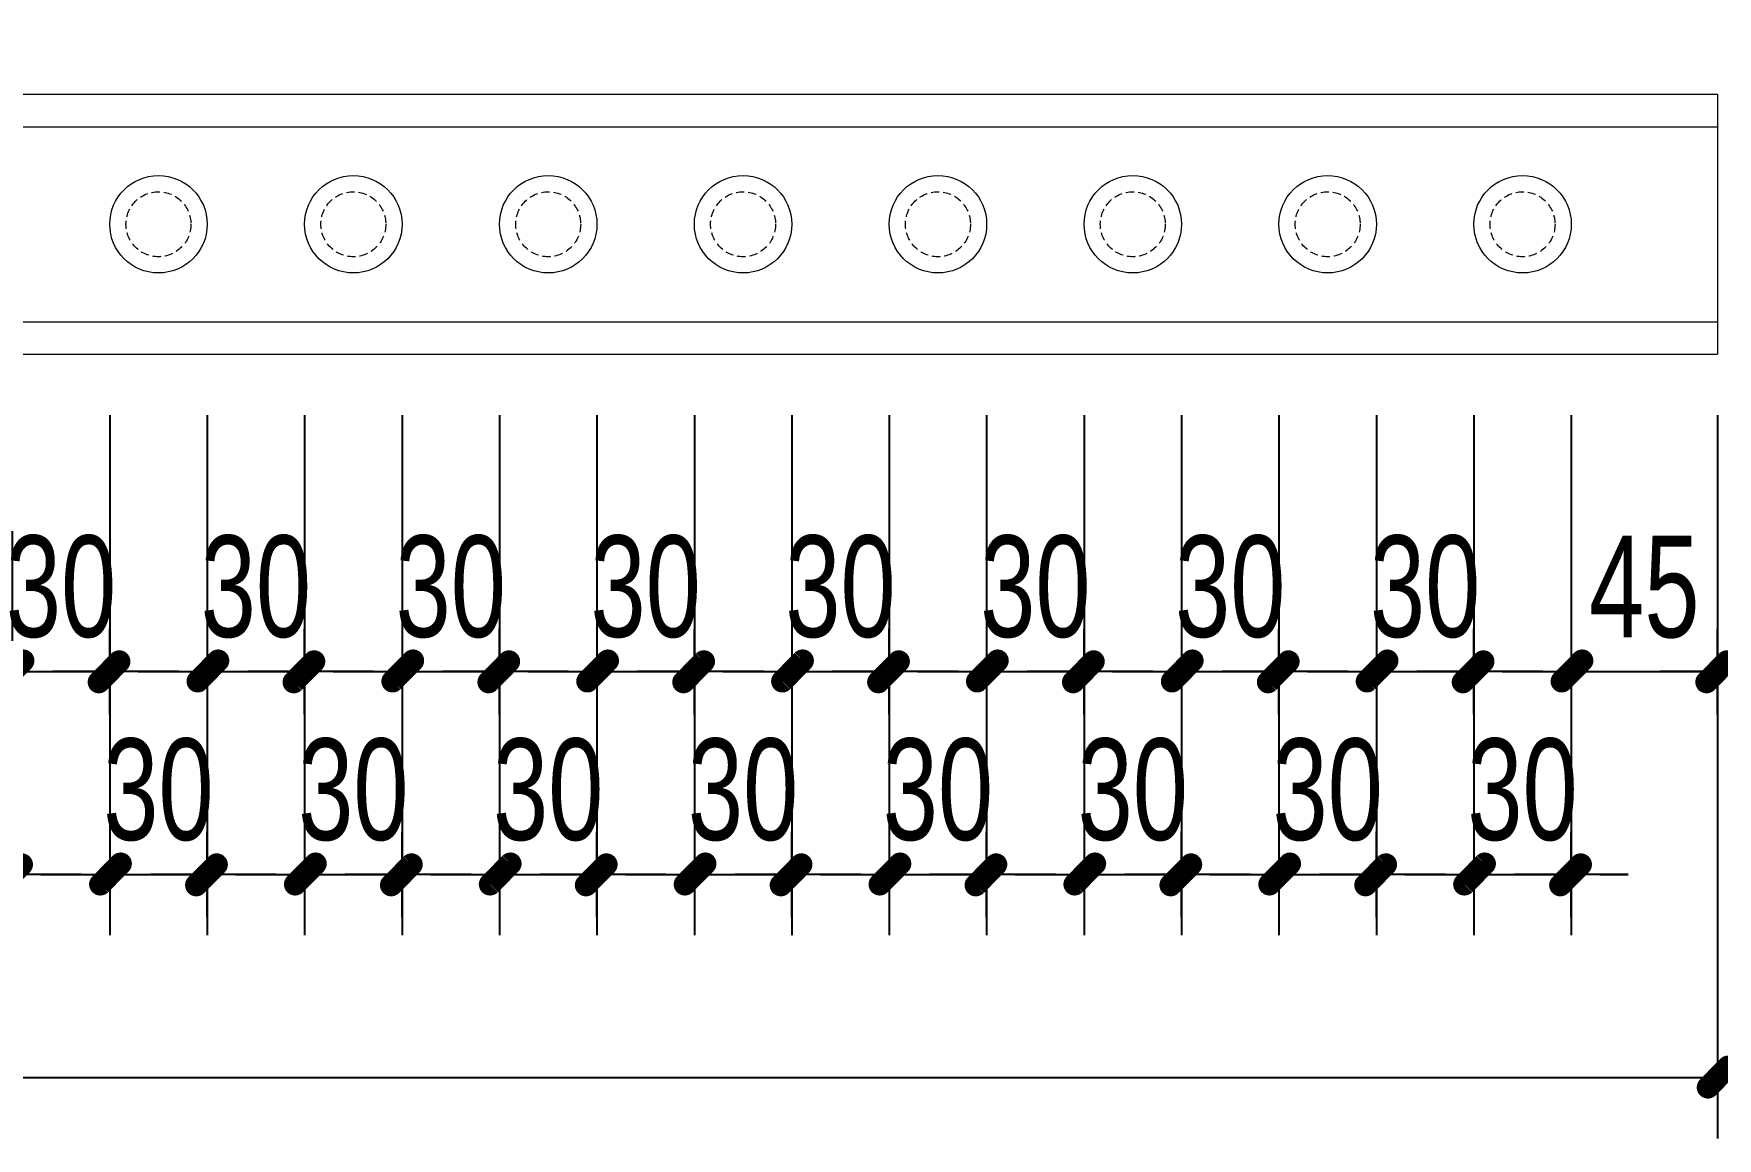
# Model space of a CAD drawing. Header units: inches. Extents: x 88947 to 296847, y 35049 to 161062.
# Drawn here: x 217125 to 218162, y 69585 to 70265 of the extents above; entities that cross this region are included whole.
import ezdxf

# ---------------------------------------------------------------- set-up
doc = ezdxf.new("R2010")
doc.units = ezdxf.units.IN
doc.header["$MEASUREMENT"] = 0
doc.header["$PDMODE"] = 1
doc.linetypes.add('HIDDEN', pattern=[0.375, 0.25, -0.125])
for name, color, linetype, lineweight in [('A-Dims', 145, 'Continuous', 25), ('DIM', 7, 'Continuous', 25), ('THAY', 3, 'Continuous', 18)]:
    doc.layers.add(name, color=color, linetype=linetype, lineweight=lineweight)
doc.styles.add('VNI-HELVE-CONDENSE', font='VNARIAL.TTF', dxfattribs={"width": 0.7})
doc.dimstyles.new('TAS-25', dxfattribs={"dimscale": 25, "dimtxt": 2.5, "dimasz": 0.7, "dimexe": 1.5, "dimexo": 1.5, "dimgap": 0.8, "dimtad": 1, "dimdec": 0, "dimlfac": 0.5, "dimzin": 3, "dimdsep": 46, "dimtxsty": 'VNI-HELVE-CONDENSE', "dimblk": 'TICK', "dimcen": 2.5, "dimclrt": 71, "dimazin": 2, "dimtfac": 0.75, "dimtdec": 0, "dimtix": 1, "dimtmove": 2, "dimatfit": 2, "dimldrblk": 'TICK123', "dimfxl": 1.5, "dimtolj": 1, "dimtzin": 0, "dimarcsym": 0})

# ---------------------------------------------------------------- blocks, each defined once
blk = doc.blocks.new('TICK')
at = {"layer": 'A-Dims', "color": 1}
for p, q in [((0, 1.5), (0, -1.5)), ((-2, 0), (2, 0))]:
    blk.add_line(p, q, dxfattribs=at)
at = {"layer": 'A-Dims', "color": 1, "const_width": 0.788}
blk.add_lwpolyline([(-0.334, -0.349), (0.383, 0.378)], dxfattribs=at)
at = {"layer": 'A-Dims', "color": 1, "const_width": 0.394}
for points in [[(0.244, 0.517, -0.414214), (0.523, 0.517, -1)], [(0.523, 0.517, -0.414214), (0.523, 0.238, -1)], [(-0.473, -0.21, 0.414214), (-0.473, -0.488, 1)], [(-0.473, -0.488, 0.414214), (-0.195, -0.488, 1)]]:
    blk.add_lwpolyline(points, format="xyb", dxfattribs=at)
blk = doc.blocks.new('*D1991')
at = {"layer": 'Defpoints', "color": 0}
for p in [(217051.8, 70067.6), (217111.8, 70067.6), (217111.8, 69747.3)]:
    blk.add_point(p, dxfattribs=at)
at = {"layer": 'DIM', "color": 0, "lineweight": -2}
for p, q in [((217051.8, 70030.1), (217051.8, 69709.8)), ((217111.8, 70030.1), (217111.8, 69709.8)), ((217034.3, 69747.3), (217016.8, 69747.3)), ((217051.8, 69747.3), (217111.8, 69747.3)), ((217129.3, 69747.3), (217146.8, 69747.3))]:
    blk.add_line(p, q, dxfattribs=at)
at = {"layer": 'DIM', "color": 0, "lineweight": -2, "xscale": 17.5, "yscale": 17.5, "zscale": 17.5}
blk.add_blockref('TICK', (217051.8, 69747.3), dxfattribs=at)
at = {"layer": 'DIM', "color": 0, "lineweight": -2, "xscale": 17.5, "yscale": 17.5, "zscale": 17.5, "rotation": 180}
blk.add_blockref('TICK', (217111.8, 69747.3), dxfattribs=at)
at = {"layer": 'DIM', "color": 71, "insert": (217081.8, 69799.3), "char_height": 62.5, "attachment_point": 5, "style": 'VNI-HELVE-CONDENSE'}
blk.add_mtext('\\A1;30', dxfattribs=at)
blk = doc.blocks.new('TICK123')
at = {"layer": 'A-Dims', "color": 1}
blk.add_lwpolyline([(0.046, 0, 0, 0.84, 0), (-2.111, 0, 8.4, 8.4, 0)], format="xyseb", dxfattribs=at)
blk = doc.blocks.new('*D1992')
at = {"layer": 'Defpoints', "color": 0}
for p in [(217111.8, 70067.6), (217171.8, 70067.6), (217171.8, 69872.3)]:
    blk.add_point(p, dxfattribs=at)
at = {"layer": 'DIM', "color": 0, "lineweight": -2}
for p, q in [((217111.8, 70030.1), (217111.8, 69834.8)), ((217171.8, 70030.1), (217171.8, 69834.8)), ((217094.3, 69872.3), (217076.8, 69872.3)), ((217111.8, 69872.3), (217171.8, 69872.3)), ((217189.3, 69872.3), (217206.8, 69872.3))]:
    blk.add_line(p, q, dxfattribs=at)
at = {"layer": 'DIM', "color": 0, "lineweight": -2, "xscale": 17.5, "yscale": 17.5, "zscale": 17.5}
blk.add_blockref('TICK', (217111.8, 69872.3), dxfattribs=at)
at = {"layer": 'DIM', "color": 0, "lineweight": -2, "xscale": 17.5, "yscale": 17.5, "zscale": 17.5, "rotation": 180}
blk.add_blockref('TICK', (217171.8, 69872.3), dxfattribs=at)
at = {"layer": 'DIM', "color": 71, "insert": (217141.8, 69924.3), "char_height": 62.5, "attachment_point": 5, "style": 'VNI-HELVE-CONDENSE'}
blk.add_mtext('\\A1;30', dxfattribs=at)
blk = doc.blocks.new('*D1993')
at = {"layer": 'Defpoints', "color": 0}
for p in [(217171.8, 70067.6), (217231.8, 70067.6), (217231.8, 69747.3)]:
    blk.add_point(p, dxfattribs=at)
at = {"layer": 'DIM', "color": 0, "lineweight": -2}
for p, q in [((217171.8, 70030.1), (217171.8, 69709.8)), ((217231.8, 70030.1), (217231.8, 69709.8)), ((217154.3, 69747.3), (217136.8, 69747.3)), ((217171.8, 69747.3), (217231.8, 69747.3)), ((217249.3, 69747.3), (217266.8, 69747.3))]:
    blk.add_line(p, q, dxfattribs=at)
at = {"layer": 'DIM', "color": 0, "lineweight": -2, "xscale": 17.5, "yscale": 17.5, "zscale": 17.5}
blk.add_blockref('TICK', (217171.8, 69747.3), dxfattribs=at)
at = {"layer": 'DIM', "color": 0, "lineweight": -2, "xscale": 17.5, "yscale": 17.5, "zscale": 17.5, "rotation": 180}
blk.add_blockref('TICK', (217231.8, 69747.3), dxfattribs=at)
at = {"layer": 'DIM', "color": 71, "insert": (217201.8, 69799.3), "char_height": 62.5, "attachment_point": 5, "style": 'VNI-HELVE-CONDENSE'}
blk.add_mtext('\\A1;30', dxfattribs=at)
blk = doc.blocks.new('*D1994')
at = {"layer": 'Defpoints', "color": 0}
for p in [(217231.8, 70067.6), (217291.8, 70067.6), (217291.8, 69872.3)]:
    blk.add_point(p, dxfattribs=at)
at = {"layer": 'DIM', "color": 0, "lineweight": -2}
for p, q in [((217231.8, 70030.1), (217231.8, 69834.8)), ((217291.8, 70030.1), (217291.8, 69834.8)), ((217214.3, 69872.3), (217196.8, 69872.3)), ((217231.8, 69872.3), (217291.8, 69872.3)), ((217309.3, 69872.3), (217326.8, 69872.3))]:
    blk.add_line(p, q, dxfattribs=at)
at = {"layer": 'DIM', "color": 0, "lineweight": -2, "xscale": 17.5, "yscale": 17.5, "zscale": 17.5}
blk.add_blockref('TICK', (217231.8, 69872.3), dxfattribs=at)
at = {"layer": 'DIM', "color": 0, "lineweight": -2, "xscale": 17.5, "yscale": 17.5, "zscale": 17.5, "rotation": 180}
blk.add_blockref('TICK', (217291.8, 69872.3), dxfattribs=at)
at = {"layer": 'DIM', "color": 71, "insert": (217261.8, 69924.3), "char_height": 62.5, "attachment_point": 5, "style": 'VNI-HELVE-CONDENSE'}
blk.add_mtext('\\A1;30', dxfattribs=at)
blk = doc.blocks.new('*D1995')
at = {"layer": 'Defpoints', "color": 0}
for p in [(217291.8, 70067.6), (217351.8, 70067.6), (217351.8, 69747.3)]:
    blk.add_point(p, dxfattribs=at)
at = {"layer": 'DIM', "color": 0, "lineweight": -2}
for p, q in [((217291.8, 70030.1), (217291.8, 69709.8)), ((217351.8, 70030.1), (217351.8, 69709.8)), ((217274.3, 69747.3), (217256.8, 69747.3)), ((217291.8, 69747.3), (217351.8, 69747.3)), ((217369.3, 69747.3), (217386.8, 69747.3))]:
    blk.add_line(p, q, dxfattribs=at)
at = {"layer": 'DIM', "color": 0, "lineweight": -2, "xscale": 17.5, "yscale": 17.5, "zscale": 17.5}
blk.add_blockref('TICK', (217291.8, 69747.3), dxfattribs=at)
at = {"layer": 'DIM', "color": 0, "lineweight": -2, "xscale": 17.5, "yscale": 17.5, "zscale": 17.5, "rotation": 180}
blk.add_blockref('TICK', (217351.8, 69747.3), dxfattribs=at)
at = {"layer": 'DIM', "color": 71, "insert": (217321.8, 69799.3), "char_height": 62.5, "attachment_point": 5, "style": 'VNI-HELVE-CONDENSE'}
blk.add_mtext('\\A1;30', dxfattribs=at)
blk = doc.blocks.new('*D1996')
at = {"layer": 'Defpoints', "color": 0}
for p in [(217351.8, 70067.6), (217411.8, 70067.6), (217411.8, 69872.3)]:
    blk.add_point(p, dxfattribs=at)
at = {"layer": 'DIM', "color": 0, "lineweight": -2}
for p, q in [((217351.8, 70030.1), (217351.8, 69834.8)), ((217411.8, 70030.1), (217411.8, 69834.8)), ((217334.3, 69872.3), (217316.8, 69872.3)), ((217351.8, 69872.3), (217411.8, 69872.3)), ((217429.3, 69872.3), (217446.8, 69872.3))]:
    blk.add_line(p, q, dxfattribs=at)
at = {"layer": 'DIM', "color": 0, "lineweight": -2, "xscale": 17.5, "yscale": 17.5, "zscale": 17.5}
blk.add_blockref('TICK', (217351.8, 69872.3), dxfattribs=at)
at = {"layer": 'DIM', "color": 0, "lineweight": -2, "xscale": 17.5, "yscale": 17.5, "zscale": 17.5, "rotation": 180}
blk.add_blockref('TICK', (217411.8, 69872.3), dxfattribs=at)
at = {"layer": 'DIM', "color": 71, "insert": (217381.8, 69924.3), "char_height": 62.5, "attachment_point": 5, "style": 'VNI-HELVE-CONDENSE'}
blk.add_mtext('\\A1;30', dxfattribs=at)
blk = doc.blocks.new('*D1997')
at = {"layer": 'Defpoints', "color": 0}
for p in [(217411.8, 70067.6), (217471.8, 70067.6), (217471.8, 69747.3)]:
    blk.add_point(p, dxfattribs=at)
at = {"layer": 'DIM', "color": 0, "lineweight": -2}
for p, q in [((217411.8, 70030.1), (217411.8, 69709.8)), ((217471.8, 70030.1), (217471.8, 69709.8)), ((217394.3, 69747.3), (217376.8, 69747.3)), ((217411.8, 69747.3), (217471.8, 69747.3)), ((217489.3, 69747.3), (217506.8, 69747.3))]:
    blk.add_line(p, q, dxfattribs=at)
at = {"layer": 'DIM', "color": 0, "lineweight": -2, "xscale": 17.5, "yscale": 17.5, "zscale": 17.5}
blk.add_blockref('TICK', (217411.8, 69747.3), dxfattribs=at)
at = {"layer": 'DIM', "color": 0, "lineweight": -2, "xscale": 17.5, "yscale": 17.5, "zscale": 17.5, "rotation": 180}
blk.add_blockref('TICK', (217471.8, 69747.3), dxfattribs=at)
at = {"layer": 'DIM', "color": 71, "insert": (217441.8, 69799.3), "char_height": 62.5, "attachment_point": 5, "style": 'VNI-HELVE-CONDENSE'}
blk.add_mtext('\\A1;30', dxfattribs=at)
blk = doc.blocks.new('*D1998')
at = {"layer": 'Defpoints', "color": 0}
for p in [(217471.8, 70067.6), (217531.8, 70067.6), (217531.8, 69872.3)]:
    blk.add_point(p, dxfattribs=at)
at = {"layer": 'DIM', "color": 0, "lineweight": -2}
for p, q in [((217471.8, 70030.1), (217471.8, 69834.8)), ((217531.8, 70030.1), (217531.8, 69834.8)), ((217454.3, 69872.3), (217436.8, 69872.3)), ((217471.8, 69872.3), (217531.8, 69872.3)), ((217549.3, 69872.3), (217566.8, 69872.3))]:
    blk.add_line(p, q, dxfattribs=at)
at = {"layer": 'DIM', "color": 0, "lineweight": -2, "xscale": 17.5, "yscale": 17.5, "zscale": 17.5}
blk.add_blockref('TICK', (217471.8, 69872.3), dxfattribs=at)
at = {"layer": 'DIM', "color": 0, "lineweight": -2, "xscale": 17.5, "yscale": 17.5, "zscale": 17.5, "rotation": 180}
blk.add_blockref('TICK', (217531.8, 69872.3), dxfattribs=at)
at = {"layer": 'DIM', "color": 71, "insert": (217501.8, 69924.3), "char_height": 62.5, "attachment_point": 5, "style": 'VNI-HELVE-CONDENSE'}
blk.add_mtext('\\A1;30', dxfattribs=at)
blk = doc.blocks.new('*D1999')
at = {"layer": 'Defpoints', "color": 0}
for p in [(217531.8, 70067.6), (217591.8, 70067.6), (217591.8, 69747.3)]:
    blk.add_point(p, dxfattribs=at)
at = {"layer": 'DIM', "color": 0, "lineweight": -2}
for p, q in [((217531.8, 70030.1), (217531.8, 69709.8)), ((217591.8, 70030.1), (217591.8, 69709.8)), ((217514.3, 69747.3), (217496.8, 69747.3)), ((217531.8, 69747.3), (217591.8, 69747.3)), ((217609.3, 69747.3), (217626.8, 69747.3))]:
    blk.add_line(p, q, dxfattribs=at)
at = {"layer": 'DIM', "color": 0, "lineweight": -2, "xscale": 17.5, "yscale": 17.5, "zscale": 17.5}
blk.add_blockref('TICK', (217531.8, 69747.3), dxfattribs=at)
at = {"layer": 'DIM', "color": 0, "lineweight": -2, "xscale": 17.5, "yscale": 17.5, "zscale": 17.5, "rotation": 180}
blk.add_blockref('TICK', (217591.8, 69747.3), dxfattribs=at)
at = {"layer": 'DIM', "color": 71, "insert": (217561.8, 69799.3), "char_height": 62.5, "attachment_point": 5, "style": 'VNI-HELVE-CONDENSE'}
blk.add_mtext('\\A1;30', dxfattribs=at)
blk = doc.blocks.new('*D2000')
at = {"layer": 'Defpoints', "color": 0}
for p in [(217591.8, 70067.6), (217651.8, 70067.6), (217651.8, 69872.3)]:
    blk.add_point(p, dxfattribs=at)
at = {"layer": 'DIM', "color": 0, "lineweight": -2}
for p, q in [((217591.8, 70030.1), (217591.8, 69834.8)), ((217651.8, 70030.1), (217651.8, 69834.8)), ((217574.3, 69872.3), (217556.8, 69872.3)), ((217591.8, 69872.3), (217651.8, 69872.3)), ((217669.3, 69872.3), (217686.8, 69872.3))]:
    blk.add_line(p, q, dxfattribs=at)
at = {"layer": 'DIM', "color": 0, "lineweight": -2, "xscale": 17.5, "yscale": 17.5, "zscale": 17.5}
blk.add_blockref('TICK', (217591.8, 69872.3), dxfattribs=at)
at = {"layer": 'DIM', "color": 0, "lineweight": -2, "xscale": 17.5, "yscale": 17.5, "zscale": 17.5, "rotation": 180}
blk.add_blockref('TICK', (217651.8, 69872.3), dxfattribs=at)
at = {"layer": 'DIM', "color": 71, "insert": (217621.8, 69924.3), "char_height": 62.5, "attachment_point": 5, "style": 'VNI-HELVE-CONDENSE'}
blk.add_mtext('\\A1;30', dxfattribs=at)
blk = doc.blocks.new('*D2001')
at = {"layer": 'Defpoints', "color": 0}
for p in [(217651.8, 70067.6), (217711.8, 70067.6), (217711.8, 69747.3)]:
    blk.add_point(p, dxfattribs=at)
at = {"layer": 'DIM', "color": 0, "lineweight": -2}
for p, q in [((217651.8, 70030.1), (217651.8, 69709.8)), ((217711.8, 70030.1), (217711.8, 69709.8)), ((217634.3, 69747.3), (217616.8, 69747.3)), ((217651.8, 69747.3), (217711.8, 69747.3)), ((217729.3, 69747.3), (217746.8, 69747.3))]:
    blk.add_line(p, q, dxfattribs=at)
at = {"layer": 'DIM', "color": 0, "lineweight": -2, "xscale": 17.5, "yscale": 17.5, "zscale": 17.5}
blk.add_blockref('TICK', (217651.8, 69747.3), dxfattribs=at)
at = {"layer": 'DIM', "color": 0, "lineweight": -2, "xscale": 17.5, "yscale": 17.5, "zscale": 17.5, "rotation": 180}
blk.add_blockref('TICK', (217711.8, 69747.3), dxfattribs=at)
at = {"layer": 'DIM', "color": 71, "insert": (217681.8, 69799.3), "char_height": 62.5, "attachment_point": 5, "style": 'VNI-HELVE-CONDENSE'}
blk.add_mtext('\\A1;30', dxfattribs=at)
blk = doc.blocks.new('*D2002')
at = {"layer": 'Defpoints', "color": 0}
for p in [(217711.8, 70067.6), (217771.8, 70067.6), (217771.8, 69872.3)]:
    blk.add_point(p, dxfattribs=at)
at = {"layer": 'DIM', "color": 0, "lineweight": -2}
for p, q in [((217711.8, 70030.1), (217711.8, 69834.8)), ((217771.8, 70030.1), (217771.8, 69834.8)), ((217694.3, 69872.3), (217676.8, 69872.3)), ((217711.8, 69872.3), (217771.8, 69872.3)), ((217789.3, 69872.3), (217806.8, 69872.3))]:
    blk.add_line(p, q, dxfattribs=at)
at = {"layer": 'DIM', "color": 0, "lineweight": -2, "xscale": 17.5, "yscale": 17.5, "zscale": 17.5}
blk.add_blockref('TICK', (217711.8, 69872.3), dxfattribs=at)
at = {"layer": 'DIM', "color": 0, "lineweight": -2, "xscale": 17.5, "yscale": 17.5, "zscale": 17.5, "rotation": 180}
blk.add_blockref('TICK', (217771.8, 69872.3), dxfattribs=at)
at = {"layer": 'DIM', "color": 71, "insert": (217741.8, 69924.3), "char_height": 62.5, "attachment_point": 5, "style": 'VNI-HELVE-CONDENSE'}
blk.add_mtext('\\A1;30', dxfattribs=at)
blk = doc.blocks.new('*D2003')
at = {"layer": 'Defpoints', "color": 0}
for p in [(217771.8, 70067.6), (217831.8, 70067.6), (217831.8, 69747.3)]:
    blk.add_point(p, dxfattribs=at)
at = {"layer": 'DIM', "color": 0, "lineweight": -2}
for p, q in [((217771.8, 70030.1), (217771.8, 69709.8)), ((217831.8, 70030.1), (217831.8, 69709.8)), ((217754.3, 69747.3), (217736.8, 69747.3)), ((217771.8, 69747.3), (217831.8, 69747.3)), ((217849.3, 69747.3), (217866.8, 69747.3))]:
    blk.add_line(p, q, dxfattribs=at)
at = {"layer": 'DIM', "color": 0, "lineweight": -2, "xscale": 17.5, "yscale": 17.5, "zscale": 17.5}
blk.add_blockref('TICK', (217771.8, 69747.3), dxfattribs=at)
at = {"layer": 'DIM', "color": 0, "lineweight": -2, "xscale": 17.5, "yscale": 17.5, "zscale": 17.5, "rotation": 180}
blk.add_blockref('TICK', (217831.8, 69747.3), dxfattribs=at)
at = {"layer": 'DIM', "color": 71, "insert": (217801.8, 69799.3), "char_height": 62.5, "attachment_point": 5, "style": 'VNI-HELVE-CONDENSE'}
blk.add_mtext('\\A1;30', dxfattribs=at)
blk = doc.blocks.new('*D2004')
at = {"layer": 'Defpoints', "color": 0}
for p in [(217831.8, 70067.6), (217891.8, 70067.6), (217891.8, 69872.3)]:
    blk.add_point(p, dxfattribs=at)
at = {"layer": 'DIM', "color": 0, "lineweight": -2}
for p, q in [((217831.8, 70030.1), (217831.8, 69834.8)), ((217891.8, 70030.1), (217891.8, 69834.8)), ((217814.3, 69872.3), (217796.8, 69872.3)), ((217831.8, 69872.3), (217891.8, 69872.3)), ((217909.3, 69872.3), (217926.8, 69872.3))]:
    blk.add_line(p, q, dxfattribs=at)
at = {"layer": 'DIM', "color": 0, "lineweight": -2, "xscale": 17.5, "yscale": 17.5, "zscale": 17.5}
blk.add_blockref('TICK', (217831.8, 69872.3), dxfattribs=at)
at = {"layer": 'DIM', "color": 0, "lineweight": -2, "xscale": 17.5, "yscale": 17.5, "zscale": 17.5, "rotation": 180}
blk.add_blockref('TICK', (217891.8, 69872.3), dxfattribs=at)
at = {"layer": 'DIM', "color": 71, "insert": (217861.8, 69924.3), "char_height": 62.5, "attachment_point": 5, "style": 'VNI-HELVE-CONDENSE'}
blk.add_mtext('\\A1;30', dxfattribs=at)
blk = doc.blocks.new('*D2005')
at = {"layer": 'Defpoints', "color": 0}
for p in [(217891.8, 70067.6), (217951.8, 70067.6), (217951.8, 69747.3)]:
    blk.add_point(p, dxfattribs=at)
at = {"layer": 'DIM', "color": 0, "lineweight": -2}
for p, q in [((217891.8, 70030.1), (217891.8, 69709.8)), ((217951.8, 70030.1), (217951.8, 69709.8)), ((217874.3, 69747.3), (217856.8, 69747.3)), ((217891.8, 69747.3), (217951.8, 69747.3)), ((217969.3, 69747.3), (217986.8, 69747.3))]:
    blk.add_line(p, q, dxfattribs=at)
at = {"layer": 'DIM', "color": 0, "lineweight": -2, "xscale": 17.5, "yscale": 17.5, "zscale": 17.5}
blk.add_blockref('TICK', (217891.8, 69747.3), dxfattribs=at)
at = {"layer": 'DIM', "color": 0, "lineweight": -2, "xscale": 17.5, "yscale": 17.5, "zscale": 17.5, "rotation": 180}
blk.add_blockref('TICK', (217951.8, 69747.3), dxfattribs=at)
at = {"layer": 'DIM', "color": 71, "insert": (217921.8, 69799.3), "char_height": 62.5, "attachment_point": 5, "style": 'VNI-HELVE-CONDENSE'}
blk.add_mtext('\\A1;30', dxfattribs=at)
blk = doc.blocks.new('*D2006')
at = {"layer": 'Defpoints', "color": 0}
for p in [(217951.8, 70067.6), (218011.8, 70067.6), (218011.8, 69872.3)]:
    blk.add_point(p, dxfattribs=at)
at = {"layer": 'DIM', "color": 0, "lineweight": -2}
for p, q in [((217951.8, 70030.1), (217951.8, 69834.8)), ((218011.8, 70030.1), (218011.8, 69834.8)), ((217934.3, 69872.3), (217916.8, 69872.3)), ((217951.8, 69872.3), (218011.8, 69872.3)), ((218029.3, 69872.3), (218046.8, 69872.3))]:
    blk.add_line(p, q, dxfattribs=at)
at = {"layer": 'DIM', "color": 0, "lineweight": -2, "xscale": 17.5, "yscale": 17.5, "zscale": 17.5}
blk.add_blockref('TICK', (217951.8, 69872.3), dxfattribs=at)
at = {"layer": 'DIM', "color": 0, "lineweight": -2, "xscale": 17.5, "yscale": 17.5, "zscale": 17.5, "rotation": 180}
blk.add_blockref('TICK', (218011.8, 69872.3), dxfattribs=at)
at = {"layer": 'DIM', "color": 71, "insert": (217981.8, 69924.3), "char_height": 62.5, "attachment_point": 5, "style": 'VNI-HELVE-CONDENSE'}
blk.add_mtext('\\A1;30', dxfattribs=at)
blk = doc.blocks.new('*D2007')
at = {"layer": 'Defpoints', "color": 0}
for p in [(218011.8, 70067.6), (218071.8, 70067.6), (218071.8, 69747.3)]:
    blk.add_point(p, dxfattribs=at)
at = {"layer": 'DIM', "color": 0, "lineweight": -2}
for p, q in [((218011.8, 70030.1), (218011.8, 69709.8)), ((218071.8, 70030.1), (218071.8, 69709.8)), ((217994.3, 69747.3), (217976.8, 69747.3)), ((218011.8, 69747.3), (218071.8, 69747.3)), ((218089.3, 69747.3), (218106.8, 69747.3))]:
    blk.add_line(p, q, dxfattribs=at)
at = {"layer": 'DIM', "color": 0, "lineweight": -2, "xscale": 17.5, "yscale": 17.5, "zscale": 17.5}
blk.add_blockref('TICK', (218011.8, 69747.3), dxfattribs=at)
at = {"layer": 'DIM', "color": 0, "lineweight": -2, "xscale": 17.5, "yscale": 17.5, "zscale": 17.5, "rotation": 180}
blk.add_blockref('TICK', (218071.8, 69747.3), dxfattribs=at)
at = {"layer": 'DIM', "color": 71, "insert": (218041.8, 69799.3), "char_height": 62.5, "attachment_point": 5, "style": 'VNI-HELVE-CONDENSE'}
blk.add_mtext('\\A1;30', dxfattribs=at)
blk = doc.blocks.new('*D2008')
at = {"layer": 'Defpoints', "color": 0}
for p in [(218071.8, 70067.6), (218161.8, 70067.6), (218161.8, 69872.3)]:
    blk.add_point(p, dxfattribs=at)
at = {"layer": 'DIM', "color": 0, "lineweight": -2}
for p, q in [((218071.8, 70030.1), (218071.8, 69834.8)), ((218161.8, 70030.1), (218161.8, 69834.8)), ((218054.3, 69872.3), (218036.8, 69872.3)), ((218071.8, 69872.3), (218161.8, 69872.3)), ((218179.3, 69872.3), (218196.8, 69872.3))]:
    blk.add_line(p, q, dxfattribs=at)
at = {"layer": 'DIM', "color": 0, "lineweight": -2, "xscale": 17.5, "yscale": 17.5, "zscale": 17.5}
blk.add_blockref('TICK', (218071.8, 69872.3), dxfattribs=at)
at = {"layer": 'DIM', "color": 0, "lineweight": -2, "xscale": 17.5, "yscale": 17.5, "zscale": 17.5, "rotation": 180}
blk.add_blockref('TICK', (218161.8, 69872.3), dxfattribs=at)
at = {"layer": 'DIM', "color": 71, "insert": (218116.8, 69924.1), "char_height": 62.5, "attachment_point": 5, "style": 'VNI-HELVE-CONDENSE'}
blk.add_mtext('\\A1;45', dxfattribs=at)
blk = doc.blocks.new('*D2009')
at = {"layer": 'Defpoints', "color": 0}
for p in [(213361.8, 70067.6), (218161.8, 70067.6), (218161.8, 69622.3)]:
    blk.add_point(p, dxfattribs=at)
at = {"layer": 'DIM', "color": 0, "lineweight": -2}
for p, q in [((213361.8, 70030.1), (213361.8, 69584.8)), ((218161.8, 70030.1), (218161.8, 69584.8)), ((213379.3, 69622.3), (218144.3, 69622.3))]:
    blk.add_line(p, q, dxfattribs=at)
at = {"layer": 'DIM', "color": 0, "lineweight": -2, "xscale": 17.5, "yscale": 17.5, "zscale": 17.5, "rotation": 180}
blk.add_blockref('TICK', (213361.8, 69622.3), dxfattribs=at)
at = {"layer": 'DIM', "color": 0, "lineweight": -2, "xscale": 17.5, "yscale": 17.5, "zscale": 17.5}
blk.add_blockref('TICK', (218161.8, 69622.3), dxfattribs=at)
at = {"layer": 'DIM', "color": 71, "insert": (215761.8, 69674.2), "char_height": 62.5, "attachment_point": 5, "style": 'VNI-HELVE-CONDENSE'}
blk.add_mtext('\\A1;2400', dxfattribs=at)
blk = doc.blocks.new('*D2010')
at = {"layer": 'Defpoints', "color": 0}
for p in [(218161.8, 70087.6), (218403.2, 70087.6), (218161.8, 70067.6)]:
    blk.add_point(p, dxfattribs=at)
at = {"layer": 'DIM', "color": 0, "lineweight": -2}
for p, q in [((218403.2, 70105.1), (218403.2, 70122.6)), ((218199.3, 70087.6), (218440.7, 70087.6)), ((218403.2, 70067.6), (218403.2, 70087.6)), ((218199.3, 70067.6), (218440.7, 70067.6)), ((218403.2, 70050.1), (218403.2, 70032.6))]:
    blk.add_line(p, q, dxfattribs=at)
at = {"layer": 'DIM', "color": 0, "lineweight": -2, "xscale": 17.5, "yscale": 17.5, "zscale": 17.5}
for p, rotation in [((218403.2, 70087.6), 270), ((218403.2, 70067.6), 90)]:
    blk.add_blockref('TICK', p, dxfattribs=dict(at, rotation=rotation))
at = {"layer": 'DIM', "color": 71, "insert": (218351.3, 70077.6), "char_height": 62.5, "attachment_point": 5, "rotation": 90, "style": 'VNI-HELVE-CONDENSE'}
blk.add_mtext('\\A1;10', dxfattribs=at)
blk = doc.blocks.new('*D2011')
at = {"layer": 'Defpoints', "color": 0}
for p in [(218161.8, 70207.6), (218403.2, 70207.6), (218161.8, 70087.6)]:
    blk.add_point(p, dxfattribs=at)
at = {"layer": 'DIM', "color": 0, "lineweight": -2}
for p, q in [((218199.3, 70207.6), (218440.7, 70207.6)), ((218403.2, 70105.1), (218403.2, 70190.1)), ((218199.3, 70087.6), (218440.7, 70087.6))]:
    blk.add_line(p, q, dxfattribs=at)
at = {"layer": 'DIM', "color": 0, "lineweight": -2, "xscale": 17.5, "yscale": 17.5, "zscale": 17.5}
for p, rotation in [((218403.2, 70207.6), 90), ((218403.2, 70087.6), 270)]:
    blk.add_blockref('TICK', p, dxfattribs=dict(at, rotation=rotation))
at = {"layer": 'DIM', "color": 71, "insert": (218351.3, 70147.6), "char_height": 62.5, "attachment_point": 5, "rotation": 90, "style": 'VNI-HELVE-CONDENSE'}
blk.add_mtext('\\A1;60', dxfattribs=at)
blk = doc.blocks.new('*D2012')
at = {"layer": 'Defpoints', "color": 0}
for p in [(218161.8, 70227.6), (218403.2, 70227.6), (218161.8, 70207.6)]:
    blk.add_point(p, dxfattribs=at)
at = {"layer": 'DIM', "color": 0, "lineweight": -2}
for p, q in [((218403.2, 70245.1), (218403.2, 70262.6)), ((218199.3, 70227.6), (218440.7, 70227.6)), ((218403.2, 70207.6), (218403.2, 70227.6)), ((218199.3, 70207.6), (218440.7, 70207.6)), ((218403.2, 70190.1), (218403.2, 70172.6))]:
    blk.add_line(p, q, dxfattribs=at)
at = {"layer": 'DIM', "color": 0, "lineweight": -2, "xscale": 17.5, "yscale": 17.5, "zscale": 17.5}
for p, rotation in [((218403.2, 70227.6), 270), ((218403.2, 70207.6), 90)]:
    blk.add_blockref('TICK', p, dxfattribs=dict(at, rotation=rotation))
at = {"layer": 'DIM', "color": 71, "insert": (218351.3, 70217.6), "char_height": 62.5, "attachment_point": 5, "rotation": 90, "style": 'VNI-HELVE-CONDENSE'}
blk.add_mtext('\\A1;10', dxfattribs=at)

msp = doc.modelspace()

# ---------------------------------------------------------------- linework, layer by layer
at = {"layer": 'THAY'}
for p, q in [((213361.8, 70227.6), (218161.8, 70227.6)), ((213361.8, 70207.6), (218161.8, 70207.6)), ((213361.8, 70087.6), (218161.8, 70087.6)), ((213361.8, 70067.6), (218161.8, 70067.6))]:
    msp.add_line(p, q, dxfattribs=at)
msp.add_lwpolyline([(218161.8, 70227.6), (218161.8, 70067.6)], dxfattribs=at)
for centre in [(217201.8, 70147.6), (217321.8, 70147.6), (217441.8, 70147.6), (217561.8, 70147.6), (217681.8, 70147.6), (217801.8, 70147.6), (217921.8, 70147.6), (218041.8, 70147.6)]:
    msp.add_circle(centre, 30, dxfattribs=at)
at = {"layer": 'THAY', "linetype": 'HIDDEN', "ltscale": 20}
for centre in [(217201.8, 70147.6), (217321.8, 70147.6), (217441.8, 70147.6), (217561.8, 70147.6), (217681.8, 70147.6), (217801.8, 70147.6), (217921.8, 70147.6), (218041.8, 70147.6)]:
    msp.add_circle(centre, 20, dxfattribs=at)

# ---------------------------------------------------------------- dimensions: what is measured, and where the dimension line sits
at = {"layer": 'DIM'}
for base, p1, p2, picture, middle in [((218403.2, 70227.6), (218161.8, 70207.6), (218161.8, 70227.6), '*D2012', (218351.3, 70217.6)), ((218403.2, 70207.6), (218161.8, 70087.6), (218161.8, 70207.6), '*D2011', (218351.3, 70147.6)), ((218403.2, 70087.6), (218161.8, 70067.6), (218161.8, 70087.6), '*D2010', (218351.3, 70077.6))]:
    dim = msp.add_linear_dim(base=base, p1=p1, p2=p2, angle=90, dimstyle='TAS-25', dxfattribs=at)
    dim.commit()
    dim.dimension.update_dxf_attribs({"geometry": picture, "text_midpoint": middle})
for base, p1, p2, picture, middle in [((218161.8, 69622.3), (213361.8, 70067.6), (218161.8, 70067.6), '*D2009', (215761.8, 69674.2)), ((217111.8, 69747.3), (217051.8, 70067.6), (217111.8, 70067.6), '*D1991', (217081.8, 69799.3)), ((217171.8, 69872.3), (217111.8, 70067.6), (217171.8, 70067.6), '*D1992', (217141.8, 69924.3)), ((217231.8, 69747.3), (217171.8, 70067.6), (217231.8, 70067.6), '*D1993', (217201.8, 69799.3)), ((217291.8, 69872.3), (217231.8, 70067.6), (217291.8, 70067.6), '*D1994', (217261.8, 69924.3)), ((217351.8, 69747.3), (217291.8, 70067.6), (217351.8, 70067.6), '*D1995', (217321.8, 69799.3)), ((217411.8, 69872.3), (217351.8, 70067.6), (217411.8, 70067.6), '*D1996', (217381.8, 69924.3)), ((217471.8, 69747.3), (217411.8, 70067.6), (217471.8, 70067.6), '*D1997', (217441.8, 69799.3)), ((217531.8, 69872.3), (217471.8, 70067.6), (217531.8, 70067.6), '*D1998', (217501.8, 69924.3)), ((217591.8, 69747.3), (217531.8, 70067.6), (217591.8, 70067.6), '*D1999', (217561.8, 69799.3)), ((217651.8, 69872.3), (217591.8, 70067.6), (217651.8, 70067.6), '*D2000', (217621.8, 69924.3)), ((217711.8, 69747.3), (217651.8, 70067.6), (217711.8, 70067.6), '*D2001', (217681.8, 69799.3)), ((217771.8, 69872.3), (217711.8, 70067.6), (217771.8, 70067.6), '*D2002', (217741.8, 69924.3)), ((217831.8, 69747.3), (217771.8, 70067.6), (217831.8, 70067.6), '*D2003', (217801.8, 69799.3)), ((217891.8, 69872.3), (217831.8, 70067.6), (217891.8, 70067.6), '*D2004', (217861.8, 69924.3)), ((217951.8, 69747.3), (217891.8, 70067.6), (217951.8, 70067.6), '*D2005', (217921.8, 69799.3)), ((218011.8, 69872.3), (217951.8, 70067.6), (218011.8, 70067.6), '*D2006', (217981.8, 69924.3)), ((218071.8, 69747.3), (218011.8, 70067.6), (218071.8, 70067.6), '*D2007', (218041.8, 69799.3)), ((218161.8, 69872.3), (218071.8, 70067.6), (218161.8, 70067.6), '*D2008', (218116.8, 69924.1))]:
    dim = msp.add_linear_dim(base=base, p1=p1, p2=p2, dimstyle='TAS-25', dxfattribs=at)
    dim.commit()
    dim.dimension.update_dxf_attribs({"geometry": picture, "text_midpoint": middle})

doc.saveas('drawing.dxf')
